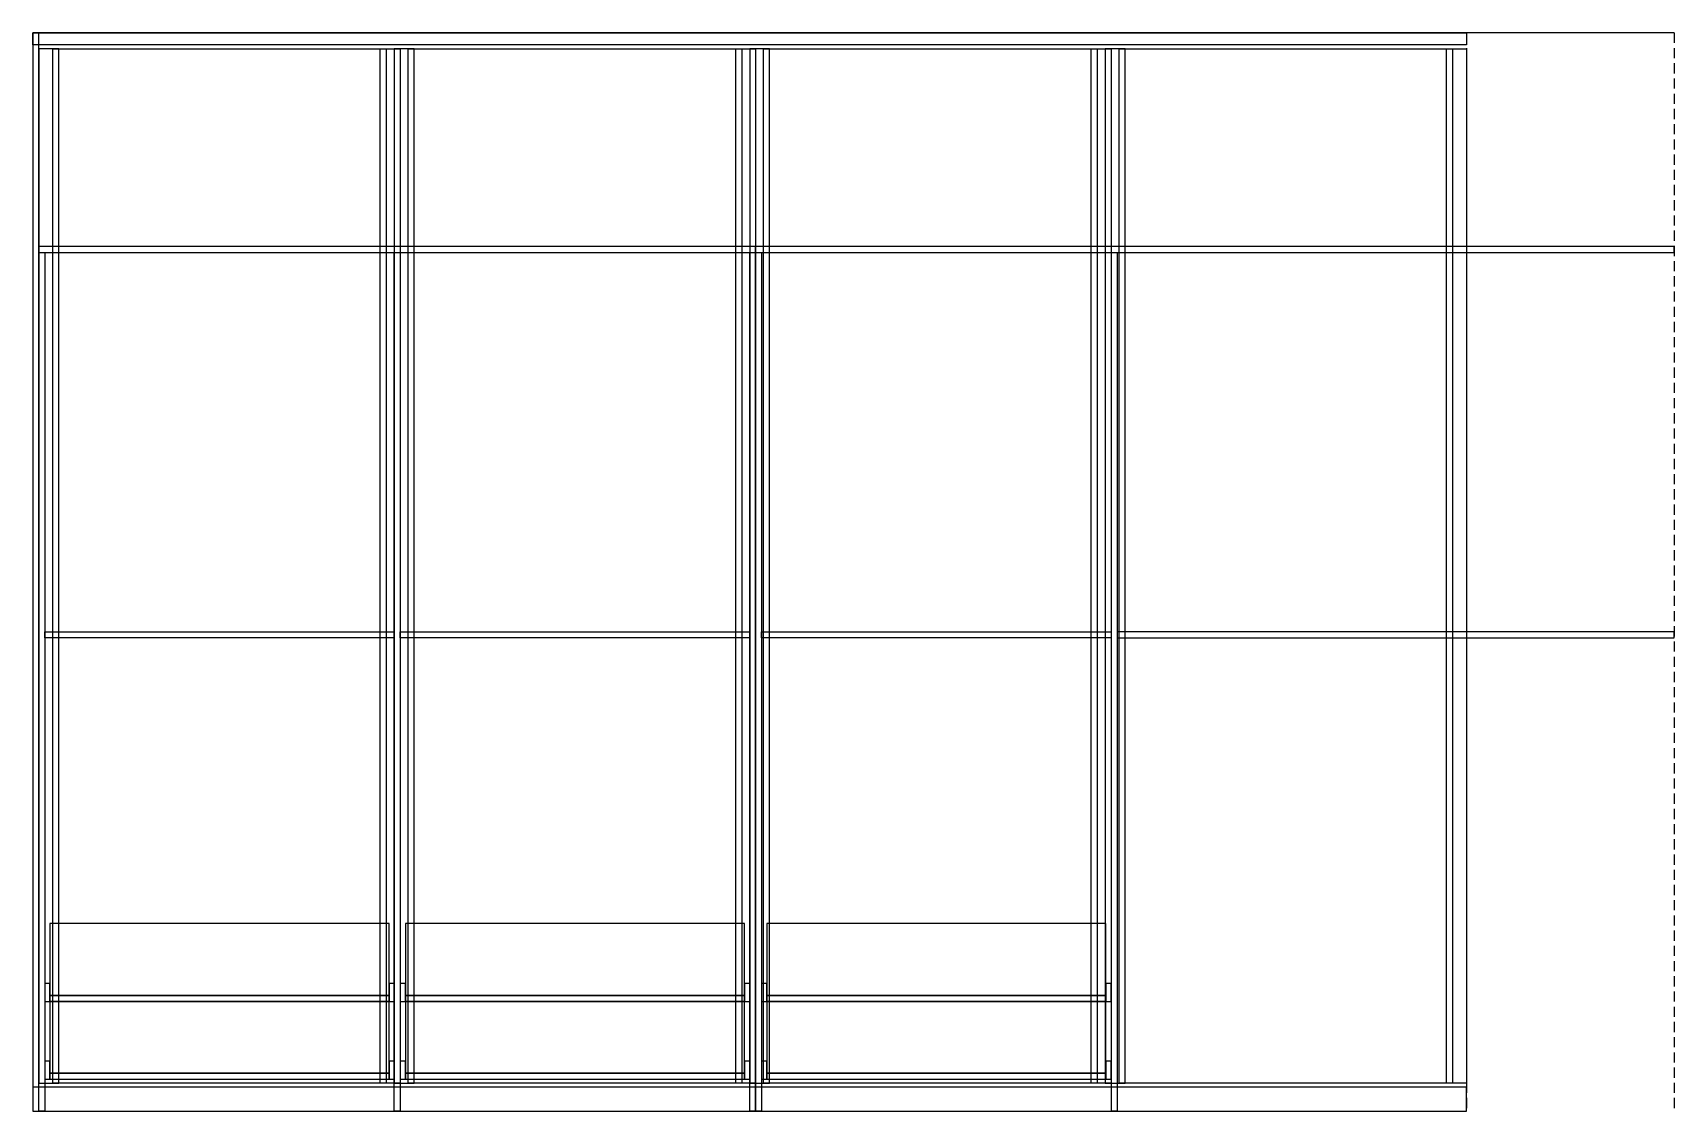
# Model space of a CAD drawing. Header units: millimetres. Extents: x 20 to 4130, y 30 to 2730.
import ezdxf

# ---------------------------------------------------------------- set-up
doc = ezdxf.new("R2010")
doc.units = ezdxf.units.MM
doc.header["$MEASUREMENT"] = 0
doc.linetypes.add('DASHEDX2', pattern=[38.1, 25.4, -12.7])
for name, color, linetype, lineweight, true_color in [('chapa_sapato', 5, 'CONTINUOUS', 25, 0x0000ff), ('chapas_fixas', 7, 'CONTINUOUS', 25, 0xffffff), ('corredica', 6, 'CONTINUOUS', 25, 0xff00ff), ('lateral_ext', 3, 'CONTINUOUS', 25, 0x00ff00), ('parede', 2, 'CONTINUOUS', 25, 0xffff00), ('portas', 1, 'CONTINUOUS', 25, 0xff0000), ('pux_porta', 4, 'CONTINUOUS', 25, 0x00ffff), ('soleira', 3, 'CONTINUOUS', 25, 0x00ff00)]:
    doc.layers.add(name, color=color, linetype=linetype, lineweight=lineweight, true_color=true_color)

msp = doc.modelspace()

# ---------------------------------------------------------------- linework, layer by layer
at = {"layer": 'chapa_sapato'}
for p, q in [((912, 500), (63, 500)), ((63, 500), (63, 320)), ((912, 320), (912, 500)), ((1802, 500), (953, 500)), ((953, 500), (953, 320)), ((1802, 320), (1802, 500)), ((2707, 500), (1858, 500)), ((1858, 500), (1858, 320)), ((2707, 320), (2707, 500)), ((912, 320), (63, 320)), ((63, 320), (63, 305)), ((63, 320), (912, 320)), ((912, 305), (63, 305)), ((63, 305), (63, 125)), ((63, 305), (912, 305)), ((912, 305), (912, 320)), ((912, 125), (912, 305)), ((1802, 320), (953, 320)), ((953, 320), (953, 305)), ((953, 320), (1802, 320)), ((1802, 305), (953, 305)), ((953, 305), (953, 125)), ((953, 305), (1802, 305)), ((1802, 305), (1802, 320)), ((1802, 125), (1802, 305)), ((2707, 320), (1858, 320)), ((1858, 320), (1858, 305)), ((1858, 320), (2707, 320)), ((2707, 305), (1858, 305)), ((1858, 305), (1858, 125)), ((1858, 305), (2707, 305)), ((2707, 305), (2707, 320)), ((2707, 125), (2707, 305)), ((912, 125), (63, 125)), ((63, 125), (63, 110)), ((63, 125), (912, 125)), ((912, 110), (912, 125)), ((1802, 125), (953, 125)), ((953, 125), (953, 110)), ((953, 125), (1802, 125)), ((1802, 110), (1802, 125)), ((2707, 125), (1858, 125)), ((1858, 125), (1858, 110)), ((1858, 125), (2707, 125)), ((2707, 110), (2707, 125)), ((63, 110), (912, 110)), ((953, 110), (1802, 110)), ((1858, 110), (2707, 110))]:
    msp.add_line(p, q, dxfattribs=at)
at = {"layer": 'chapas_fixas'}
for p, q in [((1830, 2195), (35, 2195)), ((35, 2195), (35, 2180)), ((35, 30), (35, 2180)), ((35, 2180), (50, 2180)), ((35, 2180), (1830, 2180)), ((50, 2180), (50, 30)), ((925, 30), (925, 2180)), ((925, 2180), (940, 2180)), ((940, 2180), (940, 30)), ((1815, 30), (1815, 2180)), ((1815, 2180), (1830, 2180)), ((4130, 2195), (1830, 2195)), ((1830, 2195), (1830, 2180)), ((1830, 2180), (1830, 2195)), ((1830, 2180), (1830, 30)), ((1830, 30), (1830, 2180)), ((1830, 2180), (1845, 2180)), ((1830, 2180), (4130, 2180)), ((1845, 2180), (1845, 30)), ((2720, 2180), (2720, 30)), ((2720, 2180), (2735, 2180)), ((2735, 2180), (2735, 30)), ((4130, 2180), (4130, 2195)), ((50, 1230), (925, 1230)), ((50, 1215), (50, 1230)), ((925, 1215), (50, 1215)), ((925, 1230), (925, 1215)), ((940, 1230), (1815, 1230)), ((940, 1215), (940, 1230)), ((1815, 1215), (940, 1215)), ((1815, 1230), (1815, 1215)), ((1845, 1230), (2720, 1230)), ((1845, 1215), (1845, 1230)), ((2720, 1215), (1845, 1215)), ((2720, 1230), (2720, 1215)), ((4130, 1230), (2735, 1230)), ((2735, 1230), (2735, 1215)), ((2735, 1215), (4130, 1215)), ((4130, 1215), (4130, 1230)), ((50, 30), (35, 30)), ((940, 30), (925, 30)), ((1830, 30), (1815, 30)), ((1845, 30), (1830, 30)), ((2735, 30), (2720, 30))]:
    msp.add_line(p, q, dxfattribs=at)
at = {"layer": 'corredica'}
for p, q in [((63, 350), (50, 350)), ((50, 350), (50, 305)), ((63, 305), (63, 350)), ((925, 350), (912, 350)), ((912, 350), (912, 305)), ((925, 305), (925, 350)), ((953, 350), (940, 350)), ((940, 350), (940, 305)), ((953, 305), (953, 350)), ((1815, 350), (1802, 350)), ((1802, 350), (1802, 305)), ((1815, 305), (1815, 350)), ((1858, 350), (1845, 350)), ((1845, 350), (1845, 305)), ((1858, 305), (1858, 350)), ((2720, 350), (2707, 350)), ((2707, 350), (2707, 305)), ((2720, 305), (2720, 350)), ((50, 305), (63, 305)), ((912, 305), (925, 305)), ((940, 305), (953, 305)), ((1802, 305), (1815, 305)), ((1845, 305), (1858, 305)), ((2707, 305), (2720, 305)), ((63, 155), (50, 155)), ((50, 155), (50, 110)), ((63, 110), (63, 155)), ((925, 155), (912, 155)), ((912, 155), (912, 110)), ((925, 110), (925, 155)), ((953, 155), (940, 155)), ((940, 155), (940, 110)), ((953, 110), (953, 155)), ((1815, 155), (1802, 155)), ((1802, 155), (1802, 110)), ((1815, 110), (1815, 155)), ((1858, 155), (1845, 155)), ((1845, 155), (1845, 110)), ((1858, 110), (1858, 155)), ((2720, 155), (2707, 155)), ((2707, 155), (2707, 110)), ((2720, 110), (2720, 155)), ((50, 110), (63, 110)), ((912, 110), (925, 110)), ((940, 110), (953, 110)), ((1802, 110), (1815, 110)), ((1845, 110), (1858, 110)), ((2707, 110), (2720, 110))]:
    msp.add_line(p, q, dxfattribs=at)
at = {"layer": 'lateral_ext'}
for p, q in [((35, 2730), (20, 2730)), ((20, 2730), (20, 30)), ((35, 30), (35, 2730)), ((20, 30), (35, 30))]:
    msp.add_line(p, q, dxfattribs=at)
at = {"layer": 'parede'}
msp.add_line((4130, 2730), (25, 2730), dxfattribs=at)
at = {"layer": 'parede', "linetype": 'DASHEDX2'}
for p, q in [((3610, 2730), (3610, 30)), ((4130, 2730), (4130, 30))]:
    msp.add_line(p, q, dxfattribs=at)
at = {"layer": 'portas'}
for p, q in [((70, 2690), (905, 2690)), ((70, 100), (70, 2690)), ((905, 2690), (905, 100)), ((960, 100), (960, 2690)), ((960, 2690), (1795, 2690)), ((1795, 2690), (1795, 100)), ((1850, 100), (1850, 2690)), ((1850, 2690), (2685, 2690)), ((2685, 2690), (2685, 100)), ((2740, 100), (2740, 2690)), ((2740, 2690), (3575, 2690)), ((3575, 2690), (3575, 100)), ((905, 100), (70, 100)), ((1795, 100), (960, 100)), ((2685, 100), (1850, 100)), ((3575, 100), (2740, 100))]:
    msp.add_line(p, q, dxfattribs=at)
at = {"layer": 'pux_porta'}
for p, q in [((85, 2690), (35, 2690)), ((35, 2690), (35, 100)), ((85, 100), (85, 2690)), ((890, 2690), (940, 2690)), ((890, 100), (890, 2690)), ((975, 2690), (925, 2690)), ((925, 2690), (925, 100)), ((940, 2690), (940, 100)), ((975, 100), (975, 2690)), ((1780, 2690), (1830, 2690)), ((1780, 100), (1780, 2690)), ((1865, 2690), (1815, 2690)), ((1815, 2690), (1815, 100)), ((1830, 2690), (1830, 100)), ((1865, 100), (1865, 2690)), ((2670, 2690), (2720, 2690)), ((2670, 100), (2670, 2690)), ((2755, 2690), (2705, 2690)), ((2705, 2690), (2705, 100)), ((2720, 2690), (2720, 100)), ((2755, 100), (2755, 2690)), ((3560, 2690), (3610, 2690)), ((3560, 100), (3560, 2690)), ((3610, 2690), (3610, 100)), ((35, 100), (85, 100)), ((940, 100), (890, 100)), ((925, 100), (975, 100)), ((1830, 100), (1780, 100)), ((1815, 100), (1865, 100)), ((2720, 100), (2670, 100)), ((2705, 100), (2755, 100)), ((3610, 100), (3560, 100))]:
    msp.add_line(p, q, dxfattribs=at)
at = {"layer": 'soleira'}
for p, q in [((20, 2730), (3610, 2730)), ((20, 2700), (20, 2730)), ((3610, 2730), (3610, 2700)), ((3610, 2700), (20, 2700)), ((3610, 90), (20, 90)), ((20, 90), (20, 30)), ((3610, 30), (3610, 90))]:
    msp.add_line(p, q, dxfattribs=at)
at = {"layer": 'soleira', "linetype": 'Continuous'}
msp.add_line((20, 30), (3610, 30), dxfattribs=at)

doc.saveas('drawing.dxf')
